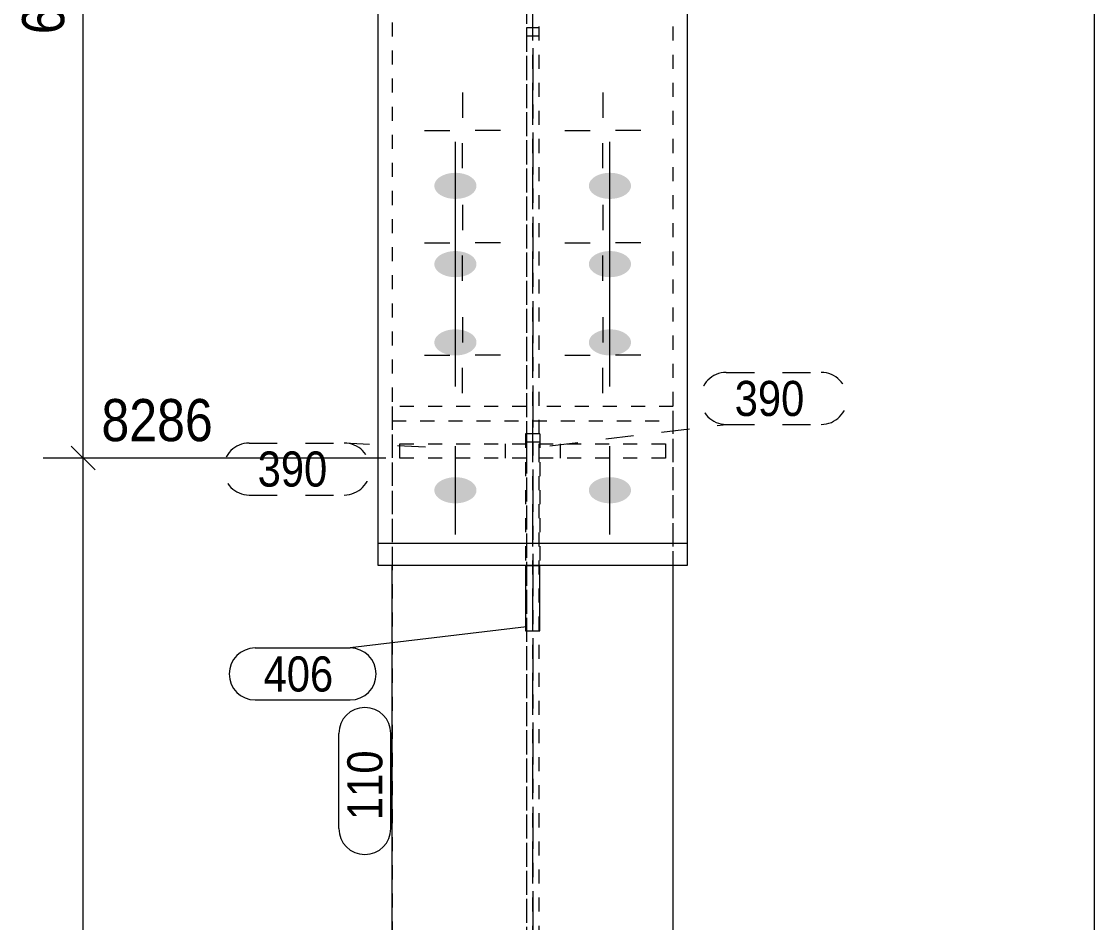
# Model space of a CAD drawing. Header units: millimetres. Extents: x 2 to 579, y 1 to 825.
# Drawn here: x 48.1 to 124.5, y 613 to 677.2 of the extents above; entities that cross this region are included whole.
import ezdxf

# ---------------------------------------------------------------- set-up
doc = ezdxf.new("R2010")
doc.units = ezdxf.units.MM
for name, pattern in [('XKITLINE00', [0]), ('XKITLINE01', [4, 1, -1, 1, -1]), ('XKITLINE02', [4, 2, -2]), ('XKITLINE03', [6, 3, -1, 1, -1])]:
    doc.linetypes.add(name, pattern=pattern)
for name, color, linetype, lineweight in [('Bolt', 3, 'Continuous', 0), ('Dimensions', 7, 'Continuous', 0), ('Part', 2, 'Continuous', 0), ('PartMark', 7, 'Continuous', 0)]:
    doc.layers.add(name, color=color, linetype=linetype, lineweight=lineweight)
doc.styles.add('ARIAL', font='ARIAL.TTF')

# ---------------------------------------------------------------- blocks, each defined once
blk = doc.blocks.new('*A20')
at = {"layer": 'Bolt', "color": 3, "linetype": 'XKITLINE00', "lineweight": 0}
for p, q in [((79.45, 707.108), (79.45, 705.309)), ((89.45, 707.108), (89.45, 705.309)), ((76.75, 704.408), (78.548, 704.408)), ((82.15, 704.408), (80.352, 704.408)), ((86.75, 704.408), (88.548, 704.408)), ((92.15, 704.408), (90.352, 704.408)), ((79.45, 701.708), (79.45, 703.506)), ((89.45, 701.708), (89.45, 703.506)), ((79.45, 699.108), (79.45, 697.309)), ((89.45, 699.108), (89.45, 697.309)), ((76.75, 696.408), (78.548, 696.408)), ((82.15, 696.408), (80.352, 696.408)), ((86.75, 696.408), (88.548, 696.408)), ((92.15, 696.408), (90.352, 696.408)), ((79.45, 693.708), (79.45, 695.506)), ((89.45, 693.708), (89.45, 695.506)), ((79.45, 691.108), (79.45, 689.309)), ((89.45, 691.108), (89.45, 689.309)), ((76.75, 688.408), (78.548, 688.408)), ((82.15, 688.408), (80.352, 688.408)), ((86.75, 688.408), (88.548, 688.408)), ((92.15, 688.408), (90.352, 688.408)), ((79.45, 685.708), (79.45, 687.506)), ((89.45, 685.708), (89.45, 687.506)), ((79.45, 672.108), (79.45, 670.309)), ((89.45, 672.108), (89.45, 670.309)), ((76.75, 669.408), (78.548, 669.408)), ((82.15, 669.408), (80.352, 669.408)), ((86.75, 669.408), (88.548, 669.408)), ((92.15, 669.408), (90.352, 669.408)), ((79.45, 666.708), (79.45, 668.506)), ((89.45, 666.708), (89.45, 668.506)), ((79.45, 664.108), (79.45, 662.309)), ((89.45, 664.108), (89.45, 662.309)), ((76.75, 661.408), (78.548, 661.408)), ((82.15, 661.408), (80.352, 661.408)), ((86.75, 661.408), (88.548, 661.408)), ((92.15, 661.408), (90.352, 661.408)), ((79.45, 658.708), (79.45, 660.506)), ((89.45, 658.708), (89.45, 660.506)), ((79.45, 656.108), (79.45, 654.309)), ((89.45, 656.108), (89.45, 654.309)), ((76.75, 653.408), (78.548, 653.408)), ((82.15, 653.408), (80.352, 653.408)), ((86.75, 653.408), (88.548, 653.408)), ((92.15, 653.408), (90.352, 653.408)), ((79.45, 650.708), (79.45, 652.506)), ((89.45, 650.708), (89.45, 652.506))]:
    blk.add_line(p, q, dxfattribs=at)
blk = doc.blocks.new('*A21')
at = {"layer": 'Bolt'}
for points in [[(78.913, 664.529), (78.876, 664.53), (78.84, 664.532), (78.803, 664.534), (78.766, 664.536), (78.73, 664.539), (78.694, 664.543), (78.657, 664.547), (78.621, 664.552), (78.586, 664.557), (78.55, 664.563), (78.515, 664.569), (78.479, 664.576), (78.445, 664.583), (78.41, 664.591), (78.376, 664.6), (78.342, 664.609), (78.309, 664.618), (78.276, 664.628), (78.243, 664.639), (78.211, 664.65), (78.179, 664.661), (78.148, 664.673), (78.117, 664.686), (78.086, 664.698), (78.056, 664.712), (78.027, 664.726), (77.998, 664.74), (77.97, 664.755), (77.943, 664.77), (77.916, 664.785), (77.889, 664.801), (77.864, 664.817), (77.839, 664.834), (77.814, 664.851), (77.79, 664.869), (77.767, 664.886), (77.745, 664.905), (77.724, 664.923), (77.703, 664.942), (77.683, 664.961), (77.663, 664.98), (77.645, 665), (77.627, 665.02), (77.61, 665.04), (77.594, 665.061), (77.579, 665.081), (77.564, 665.102), (77.551, 665.124), (77.538, 665.145), (77.526, 665.166), (77.515, 665.188), (77.504, 665.21), (77.495, 665.232), (77.486, 665.254), (77.479, 665.277), (77.472, 665.299), (77.466, 665.321), (77.461, 665.344), (77.457, 665.367), (77.454, 665.389), (77.452, 665.412), (77.45, 665.435), (77.45, 665.458), (77.45, 665.481), (77.452, 665.503), (77.454, 665.526), (77.457, 665.549), (77.461, 665.571), (77.466, 665.594), (77.472, 665.616), (77.479, 665.639), (77.486, 665.661), (77.495, 665.683), (77.504, 665.705), (77.515, 665.727), (77.526, 665.749), (77.538, 665.771), (77.551, 665.792), (77.564, 665.813), (77.579, 665.834), (77.594, 665.855), (77.61, 665.875), (77.627, 665.895), (77.645, 665.915), (77.663, 665.935), (77.683, 665.955), (77.703, 665.974), (77.724, 665.992), (77.745, 666.011), (77.767, 666.029), (77.79, 666.047), (77.814, 666.064), (77.839, 666.081), (77.864, 666.098), (77.889, 666.114), (77.916, 666.13), (77.943, 666.146), (77.97, 666.161), (77.998, 666.176), (78.027, 666.19), (78.056, 666.204), (78.086, 666.217), (78.117, 666.23), (78.148, 666.242), (78.179, 666.254), (78.211, 666.266), (78.243, 666.277), (78.276, 666.287), (78.309, 666.297), (78.342, 666.307), (78.376, 666.316), (78.41, 666.324), (78.445, 666.332), (78.479, 666.339), (78.515, 666.346), (78.55, 666.353), (78.586, 666.359), (78.621, 666.364), (78.657, 666.369), (78.694, 666.373), (78.73, 666.376), (78.766, 666.379), (78.803, 666.382), (78.84, 666.384), (78.876, 666.385), (78.913, 666.386), (78.95, 666.386), (78.987, 666.386), (79.024, 666.385), (79.06, 666.384), (79.097, 666.382), (79.134, 666.379), (79.17, 666.376), (79.206, 666.373), (79.243, 666.369), (79.279, 666.364), (79.314, 666.359), (79.35, 666.353), (79.385, 666.346), (79.421, 666.339), (79.455, 666.332), (79.49, 666.324), (79.524, 666.316), (79.558, 666.307), (79.591, 666.297), (79.624, 666.287), (79.657, 666.277), (79.689, 666.266), (79.721, 666.254), (79.752, 666.242), (79.783, 666.23), (79.814, 666.217), (79.844, 666.204), (79.873, 666.19), (79.902, 666.176), (79.93, 666.161), (79.957, 666.146), (79.984, 666.13), (80.011, 666.114), (80.036, 666.098), (80.061, 666.081), (80.086, 666.064), (80.11, 666.047), (80.133, 666.029), (80.155, 666.011), (80.176, 665.992), (80.197, 665.974), (80.217, 665.955), (80.237, 665.935), (80.255, 665.915), (80.273, 665.895), (80.29, 665.875), (80.306, 665.855), (80.321, 665.834), (80.336, 665.813), (80.349, 665.792), (80.362, 665.771), (80.374, 665.749), (80.385, 665.727), (80.396, 665.705), (80.405, 665.683), (80.414, 665.661), (80.421, 665.639), (80.428, 665.616), (80.434, 665.594), (80.439, 665.571), (80.443, 665.549), (80.446, 665.526), (80.448, 665.503), (80.45, 665.481), (80.45, 665.458), (80.45, 665.435), (80.448, 665.412), (80.446, 665.389), (80.443, 665.367), (80.439, 665.344), (80.434, 665.321), (80.428, 665.299), (80.421, 665.277), (80.414, 665.254), (80.405, 665.232), (80.396, 665.21), (80.385, 665.188), (80.374, 665.166), (80.362, 665.145), (80.349, 665.124), (80.336, 665.102), (80.321, 665.081), (80.306, 665.061), (80.29, 665.04), (80.273, 665.02), (80.255, 665), (80.237, 664.98), (80.217, 664.961), (80.197, 664.942), (80.176, 664.923), (80.155, 664.905), (80.133, 664.886), (80.11, 664.869), (80.086, 664.851), (80.061, 664.834), (80.036, 664.817), (80.011, 664.801), (79.984, 664.785), (79.957, 664.77), (79.93, 664.755), (79.902, 664.74), (79.873, 664.726), (79.844, 664.712), (79.814, 664.698), (79.783, 664.686), (79.752, 664.673), (79.721, 664.661), (79.689, 664.65), (79.657, 664.639), (79.624, 664.628), (79.591, 664.618), (79.558, 664.609), (79.524, 664.6), (79.49, 664.591), (79.455, 664.583), (79.421, 664.576), (79.385, 664.569), (79.35, 664.563), (79.314, 664.557), (79.279, 664.552), (79.243, 664.547), (79.206, 664.543), (79.17, 664.539), (79.134, 664.536), (79.097, 664.534), (79.06, 664.532), (79.024, 664.53), (78.987, 664.529), (78.95, 664.529)], [(89.913, 664.529), (89.876, 664.53), (89.84, 664.532), (89.803, 664.534), (89.766, 664.536), (89.73, 664.539), (89.694, 664.543), (89.657, 664.547), (89.621, 664.552), (89.586, 664.557), (89.55, 664.563), (89.515, 664.569), (89.479, 664.576), (89.445, 664.583), (89.41, 664.591), (89.376, 664.6), (89.342, 664.609), (89.309, 664.618), (89.276, 664.628), (89.243, 664.639), (89.211, 664.65), (89.179, 664.661), (89.148, 664.673), (89.117, 664.686), (89.086, 664.698), (89.056, 664.712), (89.027, 664.726), (88.998, 664.74), (88.97, 664.755), (88.943, 664.77), (88.916, 664.785), (88.889, 664.801), (88.864, 664.817), (88.839, 664.834), (88.814, 664.851), (88.79, 664.869), (88.767, 664.886), (88.745, 664.905), (88.724, 664.923), (88.703, 664.942), (88.683, 664.961), (88.663, 664.98), (88.645, 665), (88.627, 665.02), (88.61, 665.04), (88.594, 665.061), (88.579, 665.081), (88.564, 665.102), (88.551, 665.124), (88.538, 665.145), (88.526, 665.166), (88.515, 665.188), (88.504, 665.21), (88.495, 665.232), (88.486, 665.254), (88.479, 665.277), (88.472, 665.299), (88.466, 665.321), (88.461, 665.344), (88.457, 665.367), (88.454, 665.389), (88.452, 665.412), (88.45, 665.435), (88.45, 665.458), (88.45, 665.481), (88.452, 665.503), (88.454, 665.526), (88.457, 665.549), (88.461, 665.571), (88.466, 665.594), (88.472, 665.616), (88.479, 665.639), (88.486, 665.661), (88.495, 665.683), (88.504, 665.705), (88.515, 665.727), (88.526, 665.749), (88.538, 665.771), (88.551, 665.792), (88.564, 665.813), (88.579, 665.834), (88.594, 665.855), (88.61, 665.875), (88.627, 665.895), (88.645, 665.915), (88.663, 665.935), (88.683, 665.955), (88.703, 665.974), (88.724, 665.992), (88.745, 666.011), (88.767, 666.029), (88.79, 666.047), (88.814, 666.064), (88.839, 666.081), (88.864, 666.098), (88.889, 666.114), (88.916, 666.13), (88.943, 666.146), (88.97, 666.161), (88.998, 666.176), (89.027, 666.19), (89.056, 666.204), (89.086, 666.217), (89.117, 666.23), (89.148, 666.242), (89.179, 666.254), (89.211, 666.266), (89.243, 666.277), (89.276, 666.287), (89.309, 666.297), (89.342, 666.307), (89.376, 666.316), (89.41, 666.324), (89.445, 666.332), (89.479, 666.339), (89.515, 666.346), (89.55, 666.353), (89.586, 666.359), (89.621, 666.364), (89.657, 666.369), (89.694, 666.373), (89.73, 666.376), (89.766, 666.379), (89.803, 666.382), (89.84, 666.384), (89.876, 666.385), (89.913, 666.386), (89.95, 666.386), (89.987, 666.386), (90.024, 666.385), (90.06, 666.384), (90.097, 666.382), (90.134, 666.379), (90.17, 666.376), (90.206, 666.373), (90.243, 666.369), (90.279, 666.364), (90.314, 666.359), (90.35, 666.353), (90.385, 666.346), (90.421, 666.339), (90.455, 666.332), (90.49, 666.324), (90.524, 666.316), (90.558, 666.307), (90.591, 666.297), (90.624, 666.287), (90.657, 666.277), (90.689, 666.266), (90.721, 666.254), (90.752, 666.242), (90.783, 666.23), (90.814, 666.217), (90.844, 666.204), (90.873, 666.19), (90.902, 666.176), (90.93, 666.161), (90.957, 666.146), (90.984, 666.13), (91.011, 666.114), (91.036, 666.098), (91.061, 666.081), (91.086, 666.064), (91.11, 666.047), (91.133, 666.029), (91.155, 666.011), (91.176, 665.992), (91.197, 665.974), (91.217, 665.955), (91.237, 665.935), (91.255, 665.915), (91.273, 665.895), (91.29, 665.875), (91.306, 665.855), (91.321, 665.834), (91.336, 665.813), (91.349, 665.792), (91.362, 665.771), (91.374, 665.749), (91.385, 665.727), (91.396, 665.705), (91.405, 665.683), (91.414, 665.661), (91.421, 665.639), (91.428, 665.616), (91.434, 665.594), (91.439, 665.571), (91.443, 665.549), (91.446, 665.526), (91.448, 665.503), (91.45, 665.481), (91.45, 665.458), (91.45, 665.435), (91.448, 665.412), (91.446, 665.389), (91.443, 665.367), (91.439, 665.344), (91.434, 665.321), (91.428, 665.299), (91.421, 665.277), (91.414, 665.254), (91.405, 665.232), (91.396, 665.21), (91.385, 665.188), (91.374, 665.166), (91.362, 665.145), (91.349, 665.124), (91.336, 665.102), (91.321, 665.081), (91.306, 665.061), (91.29, 665.04), (91.273, 665.02), (91.255, 665), (91.237, 664.98), (91.217, 664.961), (91.197, 664.942), (91.176, 664.923), (91.155, 664.905), (91.133, 664.886), (91.11, 664.869), (91.086, 664.851), (91.061, 664.834), (91.036, 664.817), (91.011, 664.801), (90.984, 664.785), (90.957, 664.77), (90.93, 664.755), (90.902, 664.74), (90.873, 664.726), (90.844, 664.712), (90.814, 664.698), (90.783, 664.686), (90.752, 664.673), (90.721, 664.661), (90.689, 664.65), (90.657, 664.639), (90.624, 664.628), (90.591, 664.618), (90.558, 664.609), (90.524, 664.6), (90.49, 664.591), (90.455, 664.583), (90.421, 664.576), (90.385, 664.569), (90.35, 664.563), (90.314, 664.557), (90.279, 664.552), (90.243, 664.547), (90.206, 664.543), (90.17, 664.539), (90.134, 664.536), (90.097, 664.534), (90.06, 664.532), (90.024, 664.53), (89.987, 664.529), (89.95, 664.529)], [(78.913, 658.957), (78.876, 658.958), (78.84, 658.96), (78.803, 658.962), (78.766, 658.964), (78.73, 658.967), (78.694, 658.971), (78.657, 658.975), (78.621, 658.98), (78.586, 658.985), (78.55, 658.991), (78.515, 658.997), (78.479, 659.004), (78.445, 659.011), (78.41, 659.019), (78.376, 659.028), (78.342, 659.037), (78.309, 659.046), (78.276, 659.056), (78.243, 659.067), (78.211, 659.078), (78.179, 659.089), (78.148, 659.101), (78.117, 659.114), (78.086, 659.127), (78.056, 659.14), (78.027, 659.154), (77.998, 659.168), (77.97, 659.183), (77.943, 659.198), (77.916, 659.213), (77.889, 659.229), (77.864, 659.246), (77.839, 659.262), (77.814, 659.279), (77.79, 659.297), (77.767, 659.315), (77.745, 659.333), (77.724, 659.351), (77.703, 659.37), (77.683, 659.389), (77.663, 659.408), (77.645, 659.428), (77.627, 659.448), (77.61, 659.468), (77.594, 659.489), (77.579, 659.51), (77.564, 659.53), (77.551, 659.552), (77.538, 659.573), (77.526, 659.595), (77.515, 659.616), (77.504, 659.638), (77.495, 659.66), (77.486, 659.682), (77.479, 659.705), (77.472, 659.727), (77.466, 659.75), (77.461, 659.772), (77.457, 659.795), (77.454, 659.818), (77.452, 659.84), (77.45, 659.863), (77.45, 659.886), (77.45, 659.909), (77.452, 659.931), (77.454, 659.954), (77.457, 659.977), (77.461, 660), (77.466, 660.022), (77.472, 660.045), (77.479, 660.067), (77.486, 660.089), (77.495, 660.111), (77.504, 660.134), (77.515, 660.155), (77.526, 660.177), (77.538, 660.199), (77.551, 660.22), (77.564, 660.241), (77.579, 660.262), (77.594, 660.283), (77.61, 660.303), (77.627, 660.324), (77.645, 660.344), (77.663, 660.363), (77.683, 660.383), (77.703, 660.402), (77.724, 660.421), (77.745, 660.439), (77.767, 660.457), (77.79, 660.475), (77.814, 660.492), (77.839, 660.509), (77.864, 660.526), (77.889, 660.542), (77.916, 660.558), (77.943, 660.574), (77.97, 660.589), (77.998, 660.604), (78.027, 660.618), (78.056, 660.632), (78.086, 660.645), (78.117, 660.658), (78.148, 660.67), (78.179, 660.682), (78.211, 660.694), (78.243, 660.705), (78.276, 660.715), (78.309, 660.725), (78.342, 660.735), (78.376, 660.744), (78.41, 660.752), (78.445, 660.76), (78.479, 660.768), (78.515, 660.775), (78.55, 660.781), (78.586, 660.787), (78.621, 660.792), (78.657, 660.797), (78.694, 660.801), (78.73, 660.804), (78.766, 660.808), (78.803, 660.81), (78.84, 660.812), (78.876, 660.813), (78.913, 660.814), (78.95, 660.814), (78.987, 660.814), (79.024, 660.813), (79.06, 660.812), (79.097, 660.81), (79.134, 660.808), (79.17, 660.804), (79.206, 660.801), (79.243, 660.797), (79.279, 660.792), (79.314, 660.787), (79.35, 660.781), (79.385, 660.775), (79.421, 660.768), (79.455, 660.76), (79.49, 660.752), (79.524, 660.744), (79.558, 660.735), (79.591, 660.725), (79.624, 660.715), (79.657, 660.705), (79.689, 660.694), (79.721, 660.682), (79.752, 660.67), (79.783, 660.658), (79.814, 660.645), (79.844, 660.632), (79.873, 660.618), (79.902, 660.604), (79.93, 660.589), (79.957, 660.574), (79.984, 660.558), (80.011, 660.542), (80.036, 660.526), (80.061, 660.509), (80.086, 660.492), (80.11, 660.475), (80.133, 660.457), (80.155, 660.439), (80.176, 660.421), (80.197, 660.402), (80.217, 660.383), (80.237, 660.363), (80.255, 660.344), (80.273, 660.324), (80.29, 660.303), (80.306, 660.283), (80.321, 660.262), (80.336, 660.241), (80.349, 660.22), (80.362, 660.199), (80.374, 660.177), (80.385, 660.155), (80.396, 660.134), (80.405, 660.111), (80.414, 660.089), (80.421, 660.067), (80.428, 660.045), (80.434, 660.022), (80.439, 660), (80.443, 659.977), (80.446, 659.954), (80.448, 659.931), (80.45, 659.909), (80.45, 659.886), (80.45, 659.863), (80.448, 659.84), (80.446, 659.818), (80.443, 659.795), (80.439, 659.772), (80.434, 659.75), (80.428, 659.727), (80.421, 659.705), (80.414, 659.682), (80.405, 659.66), (80.396, 659.638), (80.385, 659.616), (80.374, 659.595), (80.362, 659.573), (80.349, 659.552), (80.336, 659.53), (80.321, 659.51), (80.306, 659.489), (80.29, 659.468), (80.273, 659.448), (80.255, 659.428), (80.237, 659.408), (80.217, 659.389), (80.197, 659.37), (80.176, 659.351), (80.155, 659.333), (80.133, 659.315), (80.11, 659.297), (80.086, 659.279), (80.061, 659.262), (80.036, 659.246), (80.011, 659.229), (79.984, 659.213), (79.957, 659.198), (79.93, 659.183), (79.902, 659.168), (79.873, 659.154), (79.844, 659.14), (79.814, 659.127), (79.783, 659.114), (79.752, 659.101), (79.721, 659.089), (79.689, 659.078), (79.657, 659.067), (79.624, 659.056), (79.591, 659.046), (79.558, 659.037), (79.524, 659.028), (79.49, 659.019), (79.455, 659.011), (79.421, 659.004), (79.385, 658.997), (79.35, 658.991), (79.314, 658.985), (79.279, 658.98), (79.243, 658.975), (79.206, 658.971), (79.17, 658.967), (79.134, 658.964), (79.097, 658.962), (79.06, 658.96), (79.024, 658.958), (78.987, 658.957), (78.95, 658.957)], [(89.913, 658.957), (89.876, 658.958), (89.84, 658.96), (89.803, 658.962), (89.766, 658.964), (89.73, 658.967), (89.694, 658.971), (89.657, 658.975), (89.621, 658.98), (89.586, 658.985), (89.55, 658.991), (89.515, 658.997), (89.479, 659.004), (89.445, 659.011), (89.41, 659.019), (89.376, 659.028), (89.342, 659.037), (89.309, 659.046), (89.276, 659.056), (89.243, 659.067), (89.211, 659.078), (89.179, 659.089), (89.148, 659.101), (89.117, 659.114), (89.086, 659.127), (89.056, 659.14), (89.027, 659.154), (88.998, 659.168), (88.97, 659.183), (88.943, 659.198), (88.916, 659.213), (88.889, 659.229), (88.864, 659.246), (88.839, 659.262), (88.814, 659.279), (88.79, 659.297), (88.767, 659.315), (88.745, 659.333), (88.724, 659.351), (88.703, 659.37), (88.683, 659.389), (88.663, 659.408), (88.645, 659.428), (88.627, 659.448), (88.61, 659.468), (88.594, 659.489), (88.579, 659.51), (88.564, 659.53), (88.551, 659.552), (88.538, 659.573), (88.526, 659.595), (88.515, 659.616), (88.504, 659.638), (88.495, 659.66), (88.486, 659.682), (88.479, 659.705), (88.472, 659.727), (88.466, 659.75), (88.461, 659.772), (88.457, 659.795), (88.454, 659.818), (88.452, 659.84), (88.45, 659.863), (88.45, 659.886), (88.45, 659.909), (88.452, 659.931), (88.454, 659.954), (88.457, 659.977), (88.461, 660), (88.466, 660.022), (88.472, 660.045), (88.479, 660.067), (88.486, 660.089), (88.495, 660.111), (88.504, 660.134), (88.515, 660.155), (88.526, 660.177), (88.538, 660.199), (88.551, 660.22), (88.564, 660.241), (88.579, 660.262), (88.594, 660.283), (88.61, 660.303), (88.627, 660.324), (88.645, 660.344), (88.663, 660.363), (88.683, 660.383), (88.703, 660.402), (88.724, 660.421), (88.745, 660.439), (88.767, 660.457), (88.79, 660.475), (88.814, 660.492), (88.839, 660.509), (88.864, 660.526), (88.889, 660.542), (88.916, 660.558), (88.943, 660.574), (88.97, 660.589), (88.998, 660.604), (89.027, 660.618), (89.056, 660.632), (89.086, 660.645), (89.117, 660.658), (89.148, 660.67), (89.179, 660.682), (89.211, 660.694), (89.243, 660.705), (89.276, 660.715), (89.309, 660.725), (89.342, 660.735), (89.376, 660.744), (89.41, 660.752), (89.445, 660.76), (89.479, 660.768), (89.515, 660.775), (89.55, 660.781), (89.586, 660.787), (89.621, 660.792), (89.657, 660.797), (89.694, 660.801), (89.73, 660.804), (89.766, 660.808), (89.803, 660.81), (89.84, 660.812), (89.876, 660.813), (89.913, 660.814), (89.95, 660.814), (89.987, 660.814), (90.024, 660.813), (90.06, 660.812), (90.097, 660.81), (90.134, 660.808), (90.17, 660.804), (90.206, 660.801), (90.243, 660.797), (90.279, 660.792), (90.314, 660.787), (90.35, 660.781), (90.385, 660.775), (90.421, 660.768), (90.455, 660.76), (90.49, 660.752), (90.524, 660.744), (90.558, 660.735), (90.591, 660.725), (90.624, 660.715), (90.657, 660.705), (90.689, 660.694), (90.721, 660.682), (90.752, 660.67), (90.783, 660.658), (90.814, 660.645), (90.844, 660.632), (90.873, 660.618), (90.902, 660.604), (90.93, 660.589), (90.957, 660.574), (90.984, 660.558), (91.011, 660.542), (91.036, 660.526), (91.061, 660.509), (91.086, 660.492), (91.11, 660.475), (91.133, 660.457), (91.155, 660.439), (91.176, 660.421), (91.197, 660.402), (91.217, 660.383), (91.237, 660.363), (91.255, 660.344), (91.273, 660.324), (91.29, 660.303), (91.306, 660.283), (91.321, 660.262), (91.336, 660.241), (91.349, 660.22), (91.362, 660.199), (91.374, 660.177), (91.385, 660.155), (91.396, 660.134), (91.405, 660.111), (91.414, 660.089), (91.421, 660.067), (91.428, 660.045), (91.434, 660.022), (91.439, 660), (91.443, 659.977), (91.446, 659.954), (91.448, 659.931), (91.45, 659.909), (91.45, 659.886), (91.45, 659.863), (91.448, 659.84), (91.446, 659.818), (91.443, 659.795), (91.439, 659.772), (91.434, 659.75), (91.428, 659.727), (91.421, 659.705), (91.414, 659.682), (91.405, 659.66), (91.396, 659.638), (91.385, 659.616), (91.374, 659.595), (91.362, 659.573), (91.349, 659.552), (91.336, 659.53), (91.321, 659.51), (91.306, 659.489), (91.29, 659.468), (91.273, 659.448), (91.255, 659.428), (91.237, 659.408), (91.217, 659.389), (91.197, 659.37), (91.176, 659.351), (91.155, 659.333), (91.133, 659.315), (91.11, 659.297), (91.086, 659.279), (91.061, 659.262), (91.036, 659.246), (91.011, 659.229), (90.984, 659.213), (90.957, 659.198), (90.93, 659.183), (90.902, 659.168), (90.873, 659.154), (90.844, 659.14), (90.814, 659.127), (90.783, 659.114), (90.752, 659.101), (90.721, 659.089), (90.689, 659.078), (90.657, 659.067), (90.624, 659.056), (90.591, 659.046), (90.558, 659.037), (90.524, 659.028), (90.49, 659.019), (90.455, 659.011), (90.421, 659.004), (90.385, 658.997), (90.35, 658.991), (90.314, 658.985), (90.279, 658.98), (90.243, 658.975), (90.206, 658.971), (90.17, 658.967), (90.134, 658.964), (90.097, 658.962), (90.06, 658.96), (90.024, 658.958), (89.987, 658.957), (89.95, 658.957)], [(78.913, 653.386), (78.876, 653.386), (78.84, 653.388), (78.803, 653.39), (78.766, 653.392), (78.73, 653.395), (78.694, 653.399), (78.657, 653.403), (78.621, 653.408), (78.586, 653.413), (78.55, 653.419), (78.515, 653.425), (78.479, 653.432), (78.445, 653.44), (78.41, 653.448), (78.376, 653.456), (78.342, 653.465), (78.309, 653.474), (78.276, 653.484), (78.243, 653.495), (78.211, 653.506), (78.179, 653.517), (78.148, 653.529), (78.117, 653.542), (78.086, 653.555), (78.056, 653.568), (78.027, 653.582), (77.998, 653.596), (77.97, 653.611), (77.943, 653.626), (77.916, 653.641), (77.889, 653.657), (77.864, 653.674), (77.839, 653.69), (77.814, 653.707), (77.79, 653.725), (77.767, 653.743), (77.745, 653.761), (77.724, 653.779), (77.703, 653.798), (77.683, 653.817), (77.663, 653.837), (77.645, 653.856), (77.627, 653.876), (77.61, 653.896), (77.594, 653.917), (77.579, 653.938), (77.564, 653.959), (77.551, 653.98), (77.538, 654.001), (77.526, 654.023), (77.515, 654.044), (77.504, 654.066), (77.495, 654.088), (77.486, 654.111), (77.479, 654.133), (77.472, 654.155), (77.466, 654.178), (77.461, 654.2), (77.457, 654.223), (77.454, 654.246), (77.452, 654.268), (77.45, 654.291), (77.45, 654.314), (77.45, 654.337), (77.452, 654.36), (77.454, 654.382), (77.457, 654.405), (77.461, 654.428), (77.466, 654.45), (77.472, 654.473), (77.479, 654.495), (77.486, 654.517), (77.495, 654.54), (77.504, 654.562), (77.515, 654.584), (77.526, 654.605), (77.538, 654.627), (77.551, 654.648), (77.564, 654.669), (77.579, 654.69), (77.594, 654.711), (77.61, 654.731), (77.627, 654.752), (77.645, 654.772), (77.663, 654.791), (77.683, 654.811), (77.703, 654.83), (77.724, 654.849), (77.745, 654.867), (77.767, 654.885), (77.79, 654.903), (77.814, 654.921), (77.839, 654.938), (77.864, 654.954), (77.889, 654.971), (77.916, 654.987), (77.943, 655.002), (77.97, 655.017), (77.998, 655.032), (78.027, 655.046), (78.056, 655.06), (78.086, 655.073), (78.117, 655.086), (78.148, 655.099), (78.179, 655.11), (78.211, 655.122), (78.243, 655.133), (78.276, 655.143), (78.309, 655.153), (78.342, 655.163), (78.376, 655.172), (78.41, 655.18), (78.445, 655.188), (78.479, 655.196), (78.515, 655.203), (78.55, 655.209), (78.586, 655.215), (78.621, 655.22), (78.657, 655.225), (78.694, 655.229), (78.73, 655.233), (78.766, 655.236), (78.803, 655.238), (78.84, 655.24), (78.876, 655.241), (78.913, 655.242), (78.95, 655.243), (78.987, 655.242), (79.024, 655.241), (79.06, 655.24), (79.097, 655.238), (79.134, 655.236), (79.17, 655.233), (79.206, 655.229), (79.243, 655.225), (79.279, 655.22), (79.314, 655.215), (79.35, 655.209), (79.385, 655.203), (79.421, 655.196), (79.455, 655.188), (79.49, 655.18), (79.524, 655.172), (79.558, 655.163), (79.591, 655.153), (79.624, 655.143), (79.657, 655.133), (79.689, 655.122), (79.721, 655.11), (79.752, 655.099), (79.783, 655.086), (79.814, 655.073), (79.844, 655.06), (79.873, 655.046), (79.902, 655.032), (79.93, 655.017), (79.957, 655.002), (79.984, 654.987), (80.011, 654.971), (80.036, 654.954), (80.061, 654.938), (80.086, 654.921), (80.11, 654.903), (80.133, 654.885), (80.155, 654.867), (80.176, 654.849), (80.197, 654.83), (80.217, 654.811), (80.237, 654.791), (80.255, 654.772), (80.273, 654.752), (80.29, 654.731), (80.306, 654.711), (80.321, 654.69), (80.336, 654.669), (80.349, 654.648), (80.362, 654.627), (80.374, 654.605), (80.385, 654.584), (80.396, 654.562), (80.405, 654.54), (80.414, 654.517), (80.421, 654.495), (80.428, 654.473), (80.434, 654.45), (80.439, 654.428), (80.443, 654.405), (80.446, 654.382), (80.448, 654.36), (80.45, 654.337), (80.45, 654.314), (80.45, 654.291), (80.448, 654.268), (80.446, 654.246), (80.443, 654.223), (80.439, 654.2), (80.434, 654.178), (80.428, 654.155), (80.421, 654.133), (80.414, 654.111), (80.405, 654.088), (80.396, 654.066), (80.385, 654.044), (80.374, 654.023), (80.362, 654.001), (80.349, 653.98), (80.336, 653.959), (80.321, 653.938), (80.306, 653.917), (80.29, 653.896), (80.273, 653.876), (80.255, 653.856), (80.237, 653.837), (80.217, 653.817), (80.197, 653.798), (80.176, 653.779), (80.155, 653.761), (80.133, 653.743), (80.11, 653.725), (80.086, 653.707), (80.061, 653.69), (80.036, 653.674), (80.011, 653.657), (79.984, 653.641), (79.957, 653.626), (79.93, 653.611), (79.902, 653.596), (79.873, 653.582), (79.844, 653.568), (79.814, 653.555), (79.783, 653.542), (79.752, 653.529), (79.721, 653.517), (79.689, 653.506), (79.657, 653.495), (79.624, 653.484), (79.591, 653.474), (79.558, 653.465), (79.524, 653.456), (79.49, 653.448), (79.455, 653.44), (79.421, 653.432), (79.385, 653.425), (79.35, 653.419), (79.314, 653.413), (79.279, 653.408), (79.243, 653.403), (79.206, 653.399), (79.17, 653.395), (79.134, 653.392), (79.097, 653.39), (79.06, 653.388), (79.024, 653.386), (78.987, 653.386), (78.95, 653.385)], [(89.913, 653.386), (89.876, 653.386), (89.84, 653.388), (89.803, 653.39), (89.766, 653.392), (89.73, 653.395), (89.694, 653.399), (89.657, 653.403), (89.621, 653.408), (89.586, 653.413), (89.55, 653.419), (89.515, 653.425), (89.479, 653.432), (89.445, 653.44), (89.41, 653.448), (89.376, 653.456), (89.342, 653.465), (89.309, 653.474), (89.276, 653.484), (89.243, 653.495), (89.211, 653.506), (89.179, 653.517), (89.148, 653.529), (89.117, 653.542), (89.086, 653.555), (89.056, 653.568), (89.027, 653.582), (88.998, 653.596), (88.97, 653.611), (88.943, 653.626), (88.916, 653.641), (88.889, 653.657), (88.864, 653.674), (88.839, 653.69), (88.814, 653.707), (88.79, 653.725), (88.767, 653.743), (88.745, 653.761), (88.724, 653.779), (88.703, 653.798), (88.683, 653.817), (88.663, 653.837), (88.645, 653.856), (88.627, 653.876), (88.61, 653.896), (88.594, 653.917), (88.579, 653.938), (88.564, 653.959), (88.551, 653.98), (88.538, 654.001), (88.526, 654.023), (88.515, 654.044), (88.504, 654.066), (88.495, 654.088), (88.486, 654.111), (88.479, 654.133), (88.472, 654.155), (88.466, 654.178), (88.461, 654.2), (88.457, 654.223), (88.454, 654.246), (88.452, 654.268), (88.45, 654.291), (88.45, 654.314), (88.45, 654.337), (88.452, 654.36), (88.454, 654.382), (88.457, 654.405), (88.461, 654.428), (88.466, 654.45), (88.472, 654.473), (88.479, 654.495), (88.486, 654.517), (88.495, 654.54), (88.504, 654.562), (88.515, 654.584), (88.526, 654.605), (88.538, 654.627), (88.551, 654.648), (88.564, 654.669), (88.579, 654.69), (88.594, 654.711), (88.61, 654.731), (88.627, 654.752), (88.645, 654.772), (88.663, 654.791), (88.683, 654.811), (88.703, 654.83), (88.724, 654.849), (88.745, 654.867), (88.767, 654.885), (88.79, 654.903), (88.814, 654.921), (88.839, 654.938), (88.864, 654.954), (88.889, 654.971), (88.916, 654.987), (88.943, 655.002), (88.97, 655.017), (88.998, 655.032), (89.027, 655.046), (89.056, 655.06), (89.086, 655.073), (89.117, 655.086), (89.148, 655.099), (89.179, 655.11), (89.211, 655.122), (89.243, 655.133), (89.276, 655.143), (89.309, 655.153), (89.342, 655.163), (89.376, 655.172), (89.41, 655.18), (89.445, 655.188), (89.479, 655.196), (89.515, 655.203), (89.55, 655.209), (89.586, 655.215), (89.621, 655.22), (89.657, 655.225), (89.694, 655.229), (89.73, 655.233), (89.766, 655.236), (89.803, 655.238), (89.84, 655.24), (89.876, 655.241), (89.913, 655.242), (89.95, 655.243), (89.987, 655.242), (90.024, 655.241), (90.06, 655.24), (90.097, 655.238), (90.134, 655.236), (90.17, 655.233), (90.206, 655.229), (90.243, 655.225), (90.279, 655.22), (90.314, 655.215), (90.35, 655.209), (90.385, 655.203), (90.421, 655.196), (90.455, 655.188), (90.49, 655.18), (90.524, 655.172), (90.558, 655.163), (90.591, 655.153), (90.624, 655.143), (90.657, 655.133), (90.689, 655.122), (90.721, 655.11), (90.752, 655.099), (90.783, 655.086), (90.814, 655.073), (90.844, 655.06), (90.873, 655.046), (90.902, 655.032), (90.93, 655.017), (90.957, 655.002), (90.984, 654.987), (91.011, 654.971), (91.036, 654.954), (91.061, 654.938), (91.086, 654.921), (91.11, 654.903), (91.133, 654.885), (91.155, 654.867), (91.176, 654.849), (91.197, 654.83), (91.217, 654.811), (91.237, 654.791), (91.255, 654.772), (91.273, 654.752), (91.29, 654.731), (91.306, 654.711), (91.321, 654.69), (91.336, 654.669), (91.349, 654.648), (91.362, 654.627), (91.374, 654.605), (91.385, 654.584), (91.396, 654.562), (91.405, 654.54), (91.414, 654.517), (91.421, 654.495), (91.428, 654.473), (91.434, 654.45), (91.439, 654.428), (91.443, 654.405), (91.446, 654.382), (91.448, 654.36), (91.45, 654.337), (91.45, 654.314), (91.45, 654.291), (91.448, 654.268), (91.446, 654.246), (91.443, 654.223), (91.439, 654.2), (91.434, 654.178), (91.428, 654.155), (91.421, 654.133), (91.414, 654.111), (91.405, 654.088), (91.396, 654.066), (91.385, 654.044), (91.374, 654.023), (91.362, 654.001), (91.349, 653.98), (91.336, 653.959), (91.321, 653.938), (91.306, 653.917), (91.29, 653.896), (91.273, 653.876), (91.255, 653.856), (91.237, 653.837), (91.217, 653.817), (91.197, 653.798), (91.176, 653.779), (91.155, 653.761), (91.133, 653.743), (91.11, 653.725), (91.086, 653.707), (91.061, 653.69), (91.036, 653.674), (91.011, 653.657), (90.984, 653.641), (90.957, 653.626), (90.93, 653.611), (90.902, 653.596), (90.873, 653.582), (90.844, 653.568), (90.814, 653.555), (90.783, 653.542), (90.752, 653.529), (90.721, 653.517), (90.689, 653.506), (90.657, 653.495), (90.624, 653.484), (90.591, 653.474), (90.558, 653.465), (90.524, 653.456), (90.49, 653.448), (90.455, 653.44), (90.421, 653.432), (90.385, 653.425), (90.35, 653.419), (90.314, 653.413), (90.279, 653.408), (90.243, 653.403), (90.206, 653.399), (90.17, 653.395), (90.134, 653.392), (90.097, 653.39), (90.06, 653.388), (90.024, 653.386), (89.987, 653.386), (89.95, 653.385)], [(78.913, 642.861), (78.876, 642.862), (78.84, 642.863), (78.803, 642.865), (78.766, 642.868), (78.73, 642.871), (78.694, 642.874), (78.657, 642.879), (78.621, 642.883), (78.586, 642.889), (78.55, 642.894), (78.515, 642.901), (78.479, 642.908), (78.445, 642.915), (78.41, 642.923), (78.376, 642.931), (78.342, 642.94), (78.309, 642.95), (78.276, 642.96), (78.243, 642.97), (78.211, 642.981), (78.179, 642.993), (78.148, 643.005), (78.117, 643.017), (78.086, 643.03), (78.056, 643.043), (78.027, 643.057), (77.998, 643.071), (77.97, 643.086), (77.943, 643.101), (77.916, 643.117), (77.889, 643.133), (77.864, 643.149), (77.839, 643.166), (77.814, 643.183), (77.79, 643.2), (77.767, 643.218), (77.745, 643.236), (77.724, 643.255), (77.703, 643.273), (77.683, 643.292), (77.663, 643.312), (77.645, 643.332), (77.627, 643.352), (77.61, 643.372), (77.594, 643.392), (77.579, 643.413), (77.564, 643.434), (77.551, 643.455), (77.538, 643.476), (77.526, 643.498), (77.515, 643.52), (77.504, 643.542), (77.495, 643.564), (77.486, 643.586), (77.479, 643.608), (77.472, 643.631), (77.466, 643.653), (77.461, 643.676), (77.457, 643.698), (77.454, 643.721), (77.452, 643.744), (77.45, 643.767), (77.45, 643.789), (77.45, 643.812), (77.452, 643.835), (77.454, 643.858), (77.457, 643.88), (77.461, 643.903), (77.466, 643.926), (77.472, 643.948), (77.479, 643.97), (77.486, 643.993), (77.495, 644.015), (77.504, 644.037), (77.515, 644.059), (77.526, 644.081), (77.538, 644.102), (77.551, 644.124), (77.564, 644.145), (77.579, 644.166), (77.594, 644.186), (77.61, 644.207), (77.627, 644.227), (77.645, 644.247), (77.663, 644.267), (77.683, 644.286), (77.703, 644.305), (77.724, 644.324), (77.745, 644.343), (77.767, 644.361), (77.79, 644.378), (77.814, 644.396), (77.839, 644.413), (77.864, 644.43), (77.889, 644.446), (77.916, 644.462), (77.943, 644.477), (77.97, 644.492), (77.998, 644.507), (78.027, 644.521), (78.056, 644.535), (78.086, 644.549), (78.117, 644.561), (78.148, 644.574), (78.179, 644.586), (78.211, 644.597), (78.243, 644.608), (78.276, 644.619), (78.309, 644.629), (78.342, 644.638), (78.376, 644.647), (78.41, 644.656), (78.445, 644.664), (78.479, 644.671), (78.515, 644.678), (78.55, 644.684), (78.586, 644.69), (78.621, 644.695), (78.657, 644.7), (78.694, 644.704), (78.73, 644.708), (78.766, 644.711), (78.803, 644.713), (78.84, 644.715), (78.876, 644.717), (78.913, 644.718), (78.95, 644.718), (78.987, 644.718), (79.024, 644.717), (79.06, 644.715), (79.097, 644.713), (79.134, 644.711), (79.17, 644.708), (79.206, 644.704), (79.243, 644.7), (79.279, 644.695), (79.314, 644.69), (79.35, 644.684), (79.385, 644.678), (79.421, 644.671), (79.455, 644.664), (79.49, 644.656), (79.524, 644.647), (79.558, 644.638), (79.591, 644.629), (79.624, 644.619), (79.657, 644.608), (79.689, 644.597), (79.721, 644.586), (79.752, 644.574), (79.783, 644.561), (79.814, 644.549), (79.844, 644.535), (79.873, 644.521), (79.902, 644.507), (79.93, 644.492), (79.957, 644.477), (79.984, 644.462), (80.011, 644.446), (80.036, 644.43), (80.061, 644.413), (80.086, 644.396), (80.11, 644.378), (80.133, 644.361), (80.155, 644.343), (80.176, 644.324), (80.197, 644.305), (80.217, 644.286), (80.237, 644.267), (80.255, 644.247), (80.273, 644.227), (80.29, 644.207), (80.306, 644.186), (80.321, 644.166), (80.336, 644.145), (80.349, 644.124), (80.362, 644.102), (80.374, 644.081), (80.385, 644.059), (80.396, 644.037), (80.405, 644.015), (80.414, 643.993), (80.421, 643.97), (80.428, 643.948), (80.434, 643.926), (80.439, 643.903), (80.443, 643.88), (80.446, 643.858), (80.448, 643.835), (80.45, 643.812), (80.45, 643.789), (80.45, 643.767), (80.448, 643.744), (80.446, 643.721), (80.443, 643.698), (80.439, 643.676), (80.434, 643.653), (80.428, 643.631), (80.421, 643.608), (80.414, 643.586), (80.405, 643.564), (80.396, 643.542), (80.385, 643.52), (80.374, 643.498), (80.362, 643.476), (80.349, 643.455), (80.336, 643.434), (80.321, 643.413), (80.306, 643.392), (80.29, 643.372), (80.273, 643.352), (80.255, 643.332), (80.237, 643.312), (80.217, 643.292), (80.197, 643.273), (80.176, 643.255), (80.155, 643.236), (80.133, 643.218), (80.11, 643.2), (80.086, 643.183), (80.061, 643.166), (80.036, 643.149), (80.011, 643.133), (79.984, 643.117), (79.957, 643.101), (79.93, 643.086), (79.902, 643.071), (79.873, 643.057), (79.844, 643.043), (79.814, 643.03), (79.783, 643.017), (79.752, 643.005), (79.721, 642.993), (79.689, 642.981), (79.657, 642.97), (79.624, 642.96), (79.591, 642.95), (79.558, 642.94), (79.524, 642.931), (79.49, 642.923), (79.455, 642.915), (79.421, 642.908), (79.385, 642.901), (79.35, 642.894), (79.314, 642.889), (79.279, 642.883), (79.243, 642.879), (79.206, 642.874), (79.17, 642.871), (79.134, 642.868), (79.097, 642.865), (79.06, 642.863), (79.024, 642.862), (78.987, 642.861), (78.95, 642.861)], [(89.913, 642.861), (89.876, 642.862), (89.84, 642.863), (89.803, 642.865), (89.766, 642.868), (89.73, 642.871), (89.694, 642.874), (89.657, 642.879), (89.621, 642.883), (89.586, 642.889), (89.55, 642.894), (89.515, 642.901), (89.479, 642.908), (89.445, 642.915), (89.41, 642.923), (89.376, 642.931), (89.342, 642.94), (89.309, 642.95), (89.276, 642.96), (89.243, 642.97), (89.211, 642.981), (89.179, 642.993), (89.148, 643.005), (89.117, 643.017), (89.086, 643.03), (89.056, 643.043), (89.027, 643.057), (88.998, 643.071), (88.97, 643.086), (88.943, 643.101), (88.916, 643.117), (88.889, 643.133), (88.864, 643.149), (88.839, 643.166), (88.814, 643.183), (88.79, 643.2), (88.767, 643.218), (88.745, 643.236), (88.724, 643.255), (88.703, 643.273), (88.683, 643.292), (88.663, 643.312), (88.645, 643.332), (88.627, 643.352), (88.61, 643.372), (88.594, 643.392), (88.579, 643.413), (88.564, 643.434), (88.551, 643.455), (88.538, 643.476), (88.526, 643.498), (88.515, 643.52), (88.504, 643.542), (88.495, 643.564), (88.486, 643.586), (88.479, 643.608), (88.472, 643.631), (88.466, 643.653), (88.461, 643.676), (88.457, 643.698), (88.454, 643.721), (88.452, 643.744), (88.45, 643.767), (88.45, 643.789), (88.45, 643.812), (88.452, 643.835), (88.454, 643.858), (88.457, 643.88), (88.461, 643.903), (88.466, 643.926), (88.472, 643.948), (88.479, 643.97), (88.486, 643.993), (88.495, 644.015), (88.504, 644.037), (88.515, 644.059), (88.526, 644.081), (88.538, 644.102), (88.551, 644.124), (88.564, 644.145), (88.579, 644.166), (88.594, 644.186), (88.61, 644.207), (88.627, 644.227), (88.645, 644.247), (88.663, 644.267), (88.683, 644.286), (88.703, 644.305), (88.724, 644.324), (88.745, 644.343), (88.767, 644.361), (88.79, 644.378), (88.814, 644.396), (88.839, 644.413), (88.864, 644.43), (88.889, 644.446), (88.916, 644.462), (88.943, 644.477), (88.97, 644.492), (88.998, 644.507), (89.027, 644.521), (89.056, 644.535), (89.086, 644.549), (89.117, 644.561), (89.148, 644.574), (89.179, 644.586), (89.211, 644.597), (89.243, 644.608), (89.276, 644.619), (89.309, 644.629), (89.342, 644.638), (89.376, 644.647), (89.41, 644.656), (89.445, 644.664), (89.479, 644.671), (89.515, 644.678), (89.55, 644.684), (89.586, 644.69), (89.621, 644.695), (89.657, 644.7), (89.694, 644.704), (89.73, 644.708), (89.766, 644.711), (89.803, 644.713), (89.84, 644.715), (89.876, 644.717), (89.913, 644.718), (89.95, 644.718), (89.987, 644.718), (90.024, 644.717), (90.06, 644.715), (90.097, 644.713), (90.134, 644.711), (90.17, 644.708), (90.206, 644.704), (90.243, 644.7), (90.279, 644.695), (90.314, 644.69), (90.35, 644.684), (90.385, 644.678), (90.421, 644.671), (90.455, 644.664), (90.49, 644.656), (90.524, 644.647), (90.558, 644.638), (90.591, 644.629), (90.624, 644.619), (90.657, 644.608), (90.689, 644.597), (90.721, 644.586), (90.752, 644.574), (90.783, 644.561), (90.814, 644.549), (90.844, 644.535), (90.873, 644.521), (90.902, 644.507), (90.93, 644.492), (90.957, 644.477), (90.984, 644.462), (91.011, 644.446), (91.036, 644.43), (91.061, 644.413), (91.086, 644.396), (91.11, 644.378), (91.133, 644.361), (91.155, 644.343), (91.176, 644.324), (91.197, 644.305), (91.217, 644.286), (91.237, 644.267), (91.255, 644.247), (91.273, 644.227), (91.29, 644.207), (91.306, 644.186), (91.321, 644.166), (91.336, 644.145), (91.349, 644.124), (91.362, 644.102), (91.374, 644.081), (91.385, 644.059), (91.396, 644.037), (91.405, 644.015), (91.414, 643.993), (91.421, 643.97), (91.428, 643.948), (91.434, 643.926), (91.439, 643.903), (91.443, 643.88), (91.446, 643.858), (91.448, 643.835), (91.45, 643.812), (91.45, 643.789), (91.45, 643.767), (91.448, 643.744), (91.446, 643.721), (91.443, 643.698), (91.439, 643.676), (91.434, 643.653), (91.428, 643.631), (91.421, 643.608), (91.414, 643.586), (91.405, 643.564), (91.396, 643.542), (91.385, 643.52), (91.374, 643.498), (91.362, 643.476), (91.349, 643.455), (91.336, 643.434), (91.321, 643.413), (91.306, 643.392), (91.29, 643.372), (91.273, 643.352), (91.255, 643.332), (91.237, 643.312), (91.217, 643.292), (91.197, 643.273), (91.176, 643.255), (91.155, 643.236), (91.133, 643.218), (91.11, 643.2), (91.086, 643.183), (91.061, 643.166), (91.036, 643.149), (91.011, 643.133), (90.984, 643.117), (90.957, 643.101), (90.93, 643.086), (90.902, 643.071), (90.873, 643.057), (90.844, 643.043), (90.814, 643.03), (90.783, 643.017), (90.752, 643.005), (90.721, 642.993), (90.689, 642.981), (90.657, 642.97), (90.624, 642.96), (90.591, 642.95), (90.558, 642.94), (90.524, 642.931), (90.49, 642.923), (90.455, 642.915), (90.421, 642.908), (90.385, 642.901), (90.35, 642.894), (90.314, 642.889), (90.279, 642.883), (90.243, 642.879), (90.206, 642.874), (90.17, 642.871), (90.134, 642.868), (90.097, 642.865), (90.06, 642.863), (90.024, 642.862), (89.987, 642.861), (89.95, 642.861)]]:
    blk.add_hatch(color=3, dxfattribs=at).paths.add_polyline_path(points, flags=17)
at = {"layer": 'Bolt', "color": 3, "linetype": 'XKITLINE00', "lineweight": 0}
for p, q in [((78.95, 662.316), (78.95, 668.599)), ((89.95, 662.316), (89.95, 668.599)), ((78.95, 656.745), (78.95, 663.027)), ((89.95, 656.745), (89.95, 663.027)), ((78.95, 651.173), (78.95, 657.455)), ((89.95, 651.173), (89.95, 657.455)), ((78.95, 640.648), (78.95, 646.931)), ((89.95, 640.648), (89.95, 646.931))]:
    blk.add_line(p, q, dxfattribs=at)
blk = doc.blocks.new('*A24')
at = {"layer": 'Part', "color": 7, "linetype": 'XKITLINE01', "lineweight": 0}
for p, q in [((74.45, 713.093), (74.45, 507.794)), ((94.45, 507.794), (94.45, 713.093)), ((84, 711.989), (84, 507.794)), ((84.9, 507.794), (84.9, 711.989))]:
    blk.add_line(p, q, dxfattribs=at)
at = {"layer": 'Part', "color": 7, "linetype": 'XKITLINE03', "lineweight": 0}
blk.add_line((84.45, 507.794), (84.45, 705.355), dxfattribs=at)
blk = doc.blocks.new('*A25')
at = {"layer": 'Part', "color": 2, "linetype": 'XKITLINE00', "lineweight": 0}
for p, q in [((73.45, 638.444), (73.45, 722.356)), ((95.45, 722.356), (95.45, 638.444)), ((73.45, 640.015), (95.45, 640.015)), ((95.45, 638.444), (73.45, 638.444))]:
    blk.add_line(p, q, dxfattribs=at)
blk = doc.blocks.new('*A27')
at = {"layer": 'Part', "color": 7, "linetype": 'XKITLINE01', "lineweight": 0}
for p, q in [((84.95, 647.798), (83.95, 647.798)), ((83.95, 647.798), (83.95, 638.444)), ((83.95, 647.233), (84.95, 647.233)), ((84.95, 647.798), (84.95, 638.444))]:
    blk.add_line(p, q, dxfattribs=at)
at = {"layer": 'Part', "color": 2, "linetype": 'XKITLINE00', "lineweight": 0}
for p, q in [((83.95, 638.444), (84.95, 638.444)), ((83.95, 638.444), (83.95, 633.794)), ((84.95, 633.794), (84.95, 638.444)), ((83.95, 633.794), (84.95, 633.794))]:
    blk.add_line(p, q, dxfattribs=at)
blk = doc.blocks.new('*A28')
at = {"layer": 'Part', "color": 7, "linetype": 'XKITLINE01', "lineweight": 0}
for p, q in [((84, 676.702), (84, 507.794)), ((84.9, 676.702), (84, 676.702)), ((84, 676.147), (84.9, 676.147)), ((84.9, 507.794), (84.9, 676.702)), ((84, 649.758), (74.45, 649.758)), ((74.45, 649.758), (74.45, 638.444)), ((94.45, 649.758), (84.9, 649.758)), ((94.45, 638.444), (94.45, 649.758)), ((74.45, 648.727), (94.45, 648.727))]:
    blk.add_line(p, q, dxfattribs=at)
at = {"layer": 'Part', "color": 7, "linetype": 'XKITLINE03', "lineweight": 0}
blk.add_line((84.45, 675.258), (84.45, 507.794), dxfattribs=at)
at = {"layer": 'Part', "color": 2, "linetype": 'XKITLINE00', "lineweight": 0}
for p, q in [((74.45, 507.794), (74.45, 638.444)), ((94.45, 507.794), (94.45, 638.444))]:
    blk.add_line(p, q, dxfattribs=at)
blk = doc.blocks.new('*A32')
at = {"layer": 'Part', "color": 7, "linetype": 'XKITLINE01', "lineweight": 0}
for p, q in [((75, 646.083), (75, 647.083)), ((75, 647.083), (84, 647.083)), ((82.5, 647.083), (82.5, 646.083)), ((84, 647.083), (84, 646.083)), ((84, 646.083), (75, 646.083))]:
    blk.add_line(p, q, dxfattribs=at)
blk = doc.blocks.new('*A33')
at = {"layer": 'Part', "color": 7, "linetype": 'XKITLINE01', "lineweight": 0}
for p, q in [((84.9, 647.083), (93.9, 647.083)), ((84.9, 646.083), (84.9, 647.083)), ((86.4, 647.083), (86.4, 646.083)), ((93.9, 647.083), (93.9, 646.083)), ((93.9, 646.083), (84.9, 646.083))]:
    blk.add_line(p, q, dxfattribs=at)
blk = doc.blocks.new('*A101')
at = {"layer": 'Dimensions', "color": 7, "linetype": 'XKITLINE00', "lineweight": 0}
blk.add_line((124.45, 378.694), (124.45, 713.093), dxfattribs=at)
blk = doc.blocks.new('*A103')
at = {"layer": 'Dimensions', "color": 7, "linetype": 'XKITLINE00', "lineweight": 0}
for p, q in [((51.601, 646.931), (53.299, 645.234)), ((74, 646.083), (49.6, 646.083)), ((52.45, 341.298), (52.45, 646.083))]:
    blk.add_line(p, q, dxfattribs=at)
at = {"layer": 'Dimensions', "color": 3}
blk.add_point((52.45, 646.083), dxfattribs=at)
at = {"layer": 'Dimensions', "color": 3, "style": 'ARIAL', "width": 0.85}
blk.add_text('8286', height=3, dxfattribs=at).set_placement((53.75, 647.283))
blk = doc.blocks.new('*A104')
at = {"layer": 'Dimensions', "color": 7, "linetype": 'XKITLINE00', "lineweight": 0}
for p, q in [((52.45, 646.083), (52.45, 713.093)), ((51.601, 646.931), (53.299, 645.234)), ((74, 646.083), (49.6, 646.083))]:
    blk.add_line(p, q, dxfattribs=at)
at = {"layer": 'Dimensions', "color": 3}
blk.add_point((52.45, 646.083), dxfattribs=at)
at = {"layer": 'Dimensions', "color": 3, "style": 'ARIAL', "width": 0.85}
blk.add_text('670', height=3, rotation=90.00021, dxfattribs=at).set_placement((51.1, 676.25))
blk = doc.blocks.new('*A106')
at = {"layer": 'PartMark', "color": 7, "linetype": 'XKITLINE02', "lineweight": 0}
for p, q in [((98.233, 652.175), (104.995, 652.175)), ((85.675, 646.96), (98.233, 648.475)), ((98.233, 648.475), (104.995, 648.475))]:
    blk.add_line(p, q, dxfattribs=at)
for centre, start, end in [((98.233, 650.325), 90, 270), ((104.995, 650.325), 270, 90)]:
    blk.add_arc(centre, 1.85, start, end, dxfattribs=at)
at = {"layer": 'PartMark', "color": 3, "style": 'ARIAL', "width": 0.85}
blk.add_text('390', height=2.5, dxfattribs=at).set_placement((98.833, 649.075))
blk = doc.blocks.new('*A107')
at = {"layer": 'PartMark', "color": 7, "linetype": 'XKITLINE02', "lineweight": 0}
for p, q in [((64.271, 647.151), (71.033, 647.151)), ((76.829, 646.853), (71.033, 647.151)), ((64.271, 643.451), (71.033, 643.451))]:
    blk.add_line(p, q, dxfattribs=at)
for centre, start, end in [((64.271, 645.301), 90, 270), ((71.033, 645.301), 270, 90)]:
    blk.add_arc(centre, 1.85, start, end, dxfattribs=at)
at = {"layer": 'PartMark', "color": 3, "style": 'ARIAL', "width": 0.85}
blk.add_text('390', height=2.5, dxfattribs=at).set_placement((64.871, 644.051))
blk = doc.blocks.new('*A111')
at = {"layer": 'PartMark', "color": 7, "linetype": 'XKITLINE00', "lineweight": 0}
for p, q in [((70.65, 619.714), (70.65, 626.477)), ((74.35, 619.714), (74.35, 626.477))]:
    blk.add_line(p, q, dxfattribs=at)
for centre, start, end in [((72.5, 626.477), 0, 180), ((72.5, 619.714), 180, 0)]:
    blk.add_arc(centre, 1.85, start, end, dxfattribs=at)
at = {"layer": 'PartMark', "color": 3, "style": 'ARIAL', "width": 0.85}
blk.add_text('110', height=2.5, rotation=90.00021, dxfattribs=at).set_placement((73.75, 620.314))
blk = doc.blocks.new('*A112')
at = {"layer": 'PartMark', "color": 7, "linetype": 'XKITLINE00', "lineweight": 0}
for p, q in [((84.014, 634.076), (71.456, 632.562)), ((64.693, 632.562), (71.456, 632.562)), ((64.693, 628.862), (71.456, 628.862))]:
    blk.add_line(p, q, dxfattribs=at)
for centre, start, end in [((64.693, 630.712), 90, 270), ((71.456, 630.712), 270, 90)]:
    blk.add_arc(centre, 1.85, start, end, dxfattribs=at)
at = {"layer": 'PartMark', "color": 3, "style": 'ARIAL', "width": 0.85}
blk.add_text('406', height=2.5, dxfattribs=at).set_placement((65.293, 629.462))

msp = doc.modelspace()

# ---------------------------------------------------------------- block references
at = {"lineweight": 0}
for name in ['*A25', '*A21', '*A104', '*A101', '*A20', '*A28', '*A106', '*A103', '*A107', '*A32', '*A27', '*A33', '*A112', '*A111']:
    msp.add_blockref(name, (0, 0), dxfattribs=at)
at = {"layer": 'Part', "lineweight": 0}
msp.add_blockref('*A24', (0, 0), dxfattribs=at)

doc.saveas('drawing.dxf')
